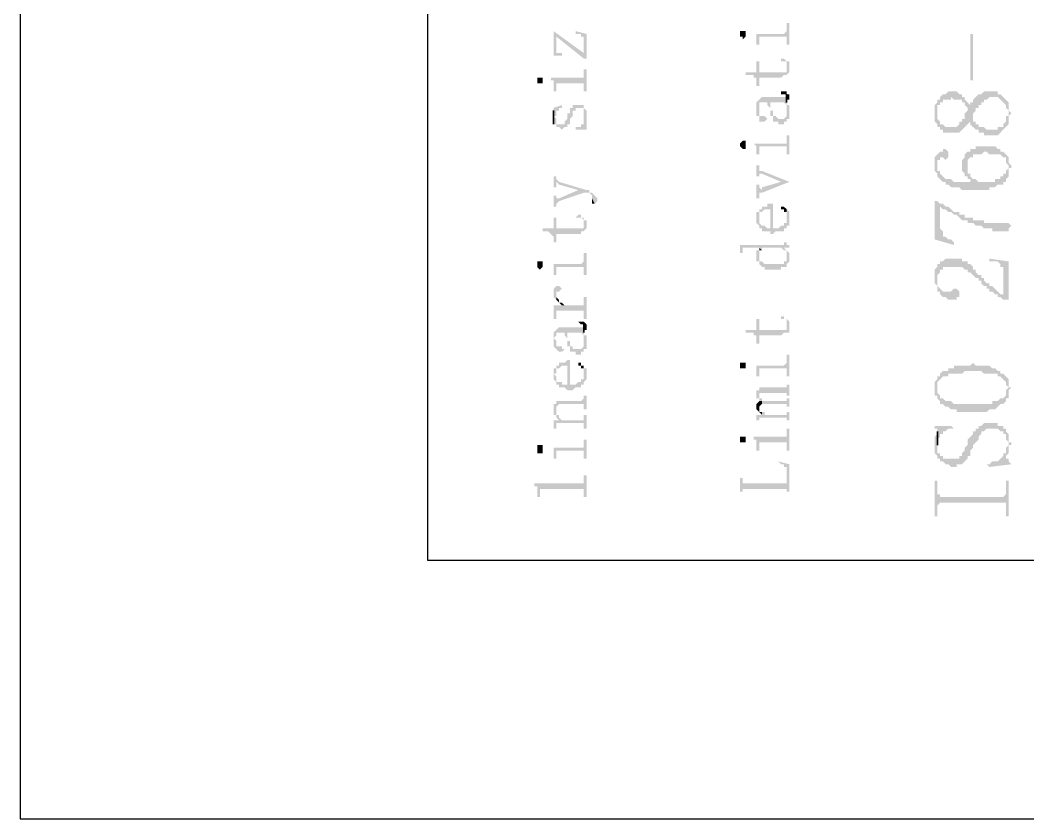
# Model space of a CAD drawing. Header units: millimetres. Extents: x 7018 to 13530, y 4187 to 5692.
# Drawn here: x 12184.84 to 12201.44, y 4951.87 to 4965.02 of the extents above; entities that cross this region are included whole.
import ezdxf

# ---------------------------------------------------------------- set-up
doc = ezdxf.new("R2010")
doc.units = ezdxf.units.MM

msp = doc.modelspace()

# ---------------------------------------------------------------- hatches: boundary and pattern name
at = {"transparency": 33554559}
for points in [[(12196.922, 4964.797), (12196.967, 4964.797), (12196.967, 4964.752), (12196.967, 4964.707), (12196.967, 4964.662), (12196.967, 4964.617), (12197.012, 4964.617), (12197.012, 4964.707), (12197.012, 4964.752), (12197.464, 4964.752), (12197.464, 4964.617), (12197.509, 4964.617), (12197.509, 4964.978), (12197.464, 4964.978), (12197.464, 4964.842), (12197.464, 4964.842), (12197.418, 4964.797)], [(12193.627, 4964.842), (12193.672, 4964.752), (12194.124, 4964.391), (12194.124, 4964.481)], [(12193.627, 4964.842), (12193.627, 4964.436), (12193.808, 4964.436), (12193.763, 4964.436), (12193.763, 4964.481), (12193.672, 4964.481), (12193.672, 4964.526), (12193.672, 4964.752)], [(12193.988, 4964.842), (12193.988, 4964.797), (12194.079, 4964.797), (12194.079, 4964.752), (12194.124, 4964.752), (12194.124, 4964.707), (12194.124, 4964.391), (12194.169, 4964.391), (12194.169, 4964.797)], [(12196.696, 4964.797), (12196.696, 4964.752), (12196.741, 4964.752), (12196.741, 4964.707), (12196.741, 4964.707), (12196.787, 4964.752), (12196.787, 4964.797), (12196.787, 4964.842), (12196.696, 4964.842)], [(12200.533, 4964.03), (12200.533, 4964.797), (12200.487, 4964.797), (12200.487, 4964.03)], [(12197.373, 4964.346), (12197.464, 4964.346), (12197.464, 4964.301), (12197.464, 4964.256), (12197.464, 4964.256), (12197.509, 4964.165), (12197.509, 4964.256), (12197.509, 4964.301), (12197.509, 4964.346), (12197.464, 4964.346), (12197.418, 4964.391), (12197.373, 4964.391)], [(12193.582, 4964.075), (12193.582, 4964.03), (12193.627, 4964.03), (12193.627, 4963.985), (12193.627, 4963.94), (12193.627, 4963.849), (12193.672, 4963.849), (12193.672, 4963.985), (12194.124, 4963.985), (12194.124, 4963.849), (12194.169, 4963.849), (12194.169, 4964.211), (12194.124, 4964.211), (12194.124, 4964.075), (12194.079, 4964.075)], [(12196.787, 4964.165), (12196.787, 4964.12), (12196.922, 4964.12), (12196.922, 4964.075), (12196.967, 4964.075), (12196.967, 4964.03), (12196.967, 4963.94), (12197.012, 4963.94), (12197.012, 4964.075), (12197.373, 4964.075), (12197.418, 4964.12), (12197.464, 4964.12), (12197.509, 4964.165), (12197.464, 4964.256), (12197.464, 4964.211), (12197.464, 4964.165), (12197.012, 4964.165), (12197.012, 4964.346), (12196.967, 4964.346), (12196.967, 4964.165)], [(12193.357, 4964.03), (12193.357, 4963.985), (12193.447, 4963.985), (12193.447, 4964.03), (12193.447, 4964.075), (12193.357, 4964.075)], [(12196.967, 4963.579), (12196.967, 4963.534), (12196.967, 4963.488), (12196.967, 4963.443), (12197.012, 4963.443), (12197.012, 4963.579), (12197.012, 4963.624), (12197.012, 4963.669), (12197.148, 4963.669), (12197.148, 4963.624), (12197.148, 4963.624), (12197.193, 4963.579), (12197.193, 4963.534), (12197.193, 4963.669), (12197.418, 4963.669), (12197.464, 4963.624), (12197.464, 4963.579), (12197.464, 4963.534), (12197.464, 4963.488), (12197.509, 4963.624), (12197.464, 4963.624), (12197.464, 4963.669), (12197.464, 4963.759), (12197.057, 4963.759), (12197.012, 4963.714), (12197.012, 4963.714), (12196.967, 4963.669), (12196.967, 4963.624)], [(12197.373, 4963.849), (12197.373, 4963.804), (12197.464, 4963.804), (12197.464, 4963.714), (12197.509, 4963.714), (12197.509, 4963.759), (12197.509, 4963.804), (12197.464, 4963.804), (12197.464, 4963.849), (12197.418, 4963.849)], [(12199.901, 4963.488), (12199.901, 4963.353), (12199.946, 4963.308), (12199.946, 4963.263), (12199.991, 4963.263), (12199.991, 4963.218), (12200.036, 4963.218), (12200.036, 4963.172), (12200.307, 4963.172), (12200.352, 4963.218), (12200.352, 4963.218), (12200.397, 4963.263), (12200.397, 4963.263), (12200.442, 4963.308), (12200.442, 4963.308), (12200.487, 4963.353), (12200.487, 4963.308), (12200.533, 4963.398), (12200.533, 4963.443), (12200.533, 4963.488), (12200.578, 4963.534), (12200.578, 4963.579), (12200.623, 4963.579), (12200.623, 4963.624), (12200.668, 4963.624), (12200.668, 4963.669), (12200.713, 4963.669), (12200.713, 4963.714), (12200.758, 4963.714), (12200.803, 4963.759), (12200.939, 4963.759), (12200.984, 4963.714), (12200.984, 4963.714), (12201.029, 4963.669), (12201.029, 4963.669), (12201.074, 4963.624), (12201.074, 4963.579), (12201.119, 4963.534), (12201.119, 4963.308), (12201.119, 4963.398), (12201.119, 4963.443), (12201.164, 4963.488), (12201.119, 4963.534), (12201.119, 4963.624), (12201.119, 4963.669), (12201.074, 4963.714), (12201.074, 4963.714), (12201.029, 4963.759), (12201.029, 4963.759), (12200.984, 4963.804), (12200.939, 4963.804), (12200.939, 4963.849), (12200.713, 4963.849), (12200.668, 4963.804), (12200.623, 4963.804), (12200.578, 4963.759), (12200.578, 4963.759), (12200.533, 4963.714), (12200.533, 4963.669), (12200.487, 4963.669), (12200.487, 4963.624), (12200.487, 4963.624), (12200.442, 4963.669), (12200.442, 4963.534), (12200.442, 4963.534), (12200.397, 4963.488), (12200.397, 4963.398), (12200.352, 4963.398), (12200.352, 4963.353), (12200.307, 4963.353), (12200.307, 4963.308), (12200.262, 4963.263), (12200.081, 4963.263), (12200.036, 4963.308), (12199.991, 4963.308), (12199.991, 4963.353), (12199.991, 4963.353), (12199.946, 4963.398), (12199.946, 4963.443), (12199.946, 4963.669), (12199.946, 4963.669), (12199.901, 4963.624), (12199.901, 4963.534)], [(12199.946, 4963.669), (12199.946, 4963.488), (12199.946, 4963.624), (12199.991, 4963.624), (12199.991, 4963.669), (12200.036, 4963.669), (12200.036, 4963.714), (12200.171, 4963.714), (12200.171, 4963.759), (12200.217, 4963.714), (12200.352, 4963.714), (12200.352, 4963.669), (12200.397, 4963.669), (12200.397, 4963.624), (12200.442, 4963.579), (12200.442, 4963.669), (12200.442, 4963.669), (12200.397, 4963.714), (12200.397, 4963.759), (12200.352, 4963.759), (12200.352, 4963.804), (12200.307, 4963.804), (12200.262, 4963.849), (12200.126, 4963.849), (12200.081, 4963.804), (12200.036, 4963.804), (12199.991, 4963.759), (12199.991, 4963.714), (12199.946, 4963.714)], [(12193.627, 4963.308), (12193.672, 4963.308), (12193.672, 4963.263), (12193.718, 4963.263), (12193.763, 4963.218), (12193.763, 4963.218), (12193.808, 4963.263), (12193.853, 4963.263), (12193.853, 4963.308), (12193.898, 4963.308), (12193.898, 4963.353), (12193.898, 4963.398), (12193.898, 4963.398), (12193.943, 4963.443), (12193.943, 4963.488), (12193.943, 4963.534), (12193.988, 4963.534), (12193.988, 4963.579), (12194.124, 4963.579), (12194.124, 4963.534), (12194.124, 4963.488), (12194.124, 4963.443), (12194.169, 4963.308), (12194.169, 4963.353), (12194.169, 4963.398), (12194.169, 4963.443), (12194.169, 4963.488), (12194.169, 4963.534), (12194.169, 4963.534), (12194.124, 4963.579), (12194.124, 4963.624), (12193.943, 4963.624), (12193.943, 4963.579), (12193.898, 4963.579), (12193.898, 4963.534), (12193.898, 4963.488), (12193.853, 4963.488), (12193.853, 4963.443), (12193.853, 4963.398), (12193.853, 4963.398), (12193.808, 4963.353), (12193.808, 4963.308), (12193.672, 4963.308), (12193.672, 4963.353), (12193.672, 4963.398), (12193.627, 4963.443)], [(12193.627, 4963.579), (12193.627, 4963.308), (12193.627, 4963.443), (12193.672, 4963.443), (12193.672, 4963.488), (12193.672, 4963.534), (12193.718, 4963.534), (12193.718, 4963.579), (12193.763, 4963.579), (12193.763, 4963.624)], [(12197.012, 4963.443), (12197.012, 4963.398), (12197.012, 4963.353), (12197.102, 4963.353), (12197.148, 4963.398), (12197.148, 4963.398), (12197.102, 4963.443), (12197.012, 4963.443), (12197.012, 4963.488), (12197.012, 4963.579)], [(12197.193, 4963.534), (12197.193, 4963.488), (12197.193, 4963.443), (12197.238, 4963.443), (12197.238, 4963.398), (12197.238, 4963.353), (12197.328, 4963.353), (12197.328, 4963.308), (12197.418, 4963.308), (12197.418, 4963.353), (12197.464, 4963.353), (12197.464, 4963.398), (12197.509, 4963.398), (12197.509, 4963.443), (12197.509, 4963.488), (12197.509, 4963.534), (12197.509, 4963.579), (12197.509, 4963.624), (12197.464, 4963.488), (12197.464, 4963.443), (12197.464, 4963.443), (12197.418, 4963.398), (12197.328, 4963.398), (12197.283, 4963.443), (12197.238, 4963.443), (12197.238, 4963.488), (12197.238, 4963.534), (12197.193, 4963.534), (12197.193, 4963.579), (12197.193, 4963.669), (12197.193, 4963.669)], [(12193.988, 4963.263), (12193.988, 4963.218), (12194.169, 4963.218), (12194.169, 4963.263), (12194.169, 4963.308), (12194.124, 4963.443), (12194.124, 4963.398), (12194.124, 4963.353), (12194.124, 4963.308), (12194.079, 4963.308), (12194.079, 4963.263), (12194.034, 4963.263)], [(12200.487, 4963.308), (12200.533, 4963.263), (12200.533, 4963.263), (12200.578, 4963.218), (12200.623, 4963.218), (12200.623, 4963.172), (12200.713, 4963.172), (12200.713, 4963.127), (12200.939, 4963.127), (12200.984, 4963.172), (12200.984, 4963.172), (12201.029, 4963.218), (12201.029, 4963.218), (12201.074, 4963.263), (12201.074, 4963.263), (12201.119, 4963.308), (12201.119, 4963.488), (12201.119, 4963.443), (12201.074, 4963.443), (12201.074, 4963.353), (12201.029, 4963.308), (12201.029, 4963.263), (12200.939, 4963.263), (12200.939, 4963.218), (12200.758, 4963.218), (12200.713, 4963.263), (12200.623, 4963.263), (12200.623, 4963.308), (12200.578, 4963.308), (12200.578, 4963.353), (12200.533, 4963.353), (12200.533, 4963.398)], [(12196.922, 4962.992), (12196.922, 4962.992), (12196.967, 4962.947), (12196.967, 4962.902), (12196.967, 4962.857), (12196.967, 4962.811), (12197.012, 4962.811), (12197.012, 4962.902), (12197.012, 4962.947), (12197.464, 4962.947), (12197.464, 4962.902), (12197.464, 4962.811), (12197.509, 4962.811), (12197.509, 4963.127), (12197.464, 4963.127), (12197.464, 4963.037), (12197.464, 4962.992), (12197.418, 4962.992)], [(12196.696, 4962.947), (12196.696, 4962.947), (12196.741, 4962.902), (12196.787, 4962.902), (12196.787, 4962.947), (12196.787, 4962.992), (12196.787, 4963.037), (12196.741, 4963.037), (12196.696, 4962.992), (12196.696, 4962.992)], [(12199.946, 4962.811), (12199.946, 4962.631), (12199.946, 4962.721), (12199.991, 4962.721), (12199.991, 4962.766), (12200.036, 4962.766), (12200.081, 4962.721), (12200.081, 4962.721), (12200.126, 4962.766), (12200.126, 4962.857), (12200.126, 4962.857), (12200.081, 4962.902), (12200.036, 4962.902), (12200.036, 4962.857), (12199.991, 4962.857)], [(12200.352, 4962.631), (12200.352, 4962.586), (12200.352, 4962.541), (12200.397, 4962.495), (12200.397, 4962.45), (12200.442, 4962.45), (12200.442, 4962.676), (12200.442, 4962.721), (12200.487, 4962.766), (12200.533, 4962.766), (12200.533, 4962.811), (12200.668, 4962.811), (12200.713, 4962.857), (12200.758, 4962.857), (12200.803, 4962.811), (12200.984, 4962.811), (12201.029, 4962.766), (12201.074, 4962.766), (12201.074, 4962.676), (12201.119, 4962.631), (12201.119, 4962.45), (12201.119, 4962.586), (12201.164, 4962.586), (12201.164, 4962.631), (12201.119, 4962.676), (12201.119, 4962.766), (12201.074, 4962.811), (12201.074, 4962.811), (12201.029, 4962.857), (12200.984, 4962.857), (12200.984, 4962.902), (12200.939, 4962.902), (12200.894, 4962.947), (12200.578, 4962.947), (12200.578, 4962.902), (12200.487, 4962.902), (12200.487, 4962.857), (12200.442, 4962.857), (12200.397, 4962.811), (12200.397, 4962.766), (12200.352, 4962.721), (12200.352, 4962.676)], [(12199.901, 4962.676), (12199.901, 4962.586), (12199.901, 4962.541), (12199.946, 4962.495), (12199.946, 4962.45), (12199.991, 4962.405), (12199.991, 4962.405), (12200.036, 4962.36), (12200.081, 4962.36), (12200.081, 4962.315), (12200.126, 4962.315), (12200.171, 4962.27), (12200.307, 4962.27), (12200.352, 4962.225), (12200.803, 4962.225), (12200.803, 4962.27), (12200.894, 4962.27), (12200.939, 4962.315), (12201.029, 4962.315), (12201.029, 4962.36), (12201.074, 4962.36), (12201.074, 4962.405), (12201.119, 4962.45), (12201.119, 4962.631), (12201.119, 4962.586), (12201.074, 4962.541), (12201.074, 4962.495), (12201.029, 4962.495), (12201.029, 4962.45), (12200.984, 4962.45), (12200.984, 4962.405), (12200.894, 4962.405), (12200.894, 4962.36), (12200.623, 4962.36), (12200.578, 4962.405), (12200.533, 4962.36), (12200.217, 4962.36), (12200.171, 4962.405), (12200.081, 4962.405), (12200.036, 4962.45), (12200.036, 4962.45), (12199.991, 4962.495), (12199.991, 4962.541), (12199.946, 4962.541), (12199.946, 4962.631), (12199.946, 4962.811), (12199.901, 4962.766), (12199.901, 4962.721), (12199.901, 4962.721)], [(12196.967, 4962.631), (12196.967, 4962.45), (12197.012, 4962.45), (12197.012, 4962.495), (12197.057, 4962.495), (12197.373, 4962.36), (12197.509, 4962.36), (12197.057, 4962.541), (12197.012, 4962.541), (12197.012, 4962.586), (12197.012, 4962.631)], [(12200.442, 4962.45), (12200.442, 4962.405), (12200.487, 4962.405), (12200.487, 4962.36), (12200.533, 4962.36), (12200.578, 4962.405), (12200.533, 4962.405), (12200.487, 4962.45), (12200.487, 4962.495), (12200.442, 4962.495), (12200.442, 4962.541), (12200.442, 4962.631)], [(12193.627, 4962.45), (12193.627, 4962.27), (12193.672, 4962.27), (12193.672, 4962.315), (12193.672, 4962.36), (12193.718, 4962.315), (12194.034, 4962.225), (12194.034, 4962.225), (12194.124, 4962.18), (12194.214, 4962.18), (12194.259, 4962.134), (12194.259, 4962.089), (12194.304, 4961.999), (12194.304, 4961.999), (12194.349, 4962.044), (12194.349, 4962.089), (12194.349, 4962.089), (12194.304, 4962.134), (12194.304, 4962.134), (12194.259, 4962.18), (12194.214, 4962.18), (12194.214, 4962.225), (12194.169, 4962.225), (12193.718, 4962.36), (12193.672, 4962.405), (12193.672, 4962.45), (12193.672, 4962.45)], [(12193.627, 4962.134), (12193.627, 4961.954), (12193.672, 4961.954), (12193.672, 4961.999), (12193.672, 4961.999), (12193.718, 4962.044), (12194.124, 4962.18), (12194.034, 4962.225), (12193.718, 4962.089), (12193.672, 4962.089), (12193.672, 4962.134), (12193.672, 4962.134)], [(12196.967, 4962.315), (12196.967, 4962.089), (12197.012, 4962.089), (12197.012, 4962.134), (12197.012, 4962.18), (12197.057, 4962.18), (12197.509, 4962.36), (12197.373, 4962.36), (12197.057, 4962.27), (12197.057, 4962.225), (12197.012, 4962.27), (12197.012, 4962.315)], [(12194.259, 4962.044), (12194.259, 4961.999), (12194.304, 4961.999), (12194.259, 4962.089)], [(12196.967, 4961.864), (12197.012, 4961.773), (12197.012, 4961.819), (12197.012, 4961.864), (12197.057, 4961.864), (12197.102, 4961.909), (12197.193, 4961.909), (12197.193, 4961.503), (12197.238, 4961.503), (12197.283, 4961.548), (12197.418, 4961.548), (12197.418, 4961.593), (12197.464, 4961.593), (12197.464, 4961.638), (12197.509, 4961.638), (12197.509, 4961.683), (12197.509, 4961.728), (12197.509, 4961.773), (12197.509, 4961.819), (12197.509, 4961.864), (12197.509, 4961.864), (12197.464, 4961.909), (12197.464, 4961.773), (12197.464, 4961.728), (12197.464, 4961.683), (12197.418, 4961.683), (12197.418, 4961.638), (12197.373, 4961.638), (12197.328, 4961.593), (12197.238, 4961.593), (12197.238, 4961.999), (12197.148, 4961.999), (12197.148, 4961.954), (12197.057, 4961.954), (12197.057, 4961.909), (12197.012, 4961.909), (12197.012, 4961.864)], [(12197.373, 4961.954), (12197.373, 4961.909), (12197.418, 4961.909), (12197.418, 4961.864), (12197.464, 4961.864), (12197.464, 4961.819), (12197.464, 4961.773), (12197.464, 4961.909), (12197.464, 4961.909), (12197.418, 4961.954)], [(12199.901, 4962.044), (12199.901, 4961.412), (12200.217, 4961.322), (12200.217, 4961.367), (12200.171, 4961.412), (12200.126, 4961.412), (12200.081, 4961.457), (12200.036, 4961.457), (12200.036, 4961.548), (12199.991, 4961.593), (12199.991, 4961.999), (12199.946, 4962.044)], [(12199.991, 4961.999), (12199.991, 4961.954), (12200.036, 4961.909), (12200.081, 4961.909), (12200.126, 4961.864), (12200.171, 4961.864), (12200.217, 4961.819), (12200.262, 4961.819), (12200.307, 4961.773), (12200.307, 4961.773), (12200.352, 4961.728), (12200.442, 4961.728), (12200.442, 4961.683), (12200.533, 4961.683), (12200.578, 4961.638), (12200.668, 4961.638), (12200.713, 4961.593), (12200.848, 4961.593), (12200.848, 4961.548), (12201.119, 4961.548), (12201.119, 4961.593), (12201.164, 4961.638), (12201.119, 4961.683), (12200.713, 4961.683), (12200.713, 4961.728), (12200.533, 4961.728), (12200.533, 4961.773), (12200.397, 4961.773), (12200.397, 4961.819), (12200.307, 4961.819), (12200.307, 4961.864), (12200.217, 4961.864), (12200.171, 4961.909), (12200.171, 4961.909), (12200.126, 4961.954), (12200.081, 4961.954), (12200.036, 4961.999)], [(12193.447, 4961.593), (12193.447, 4961.548), (12193.537, 4961.548), (12193.582, 4961.503), (12193.582, 4961.503), (12193.627, 4961.457), (12193.627, 4961.367), (12193.672, 4961.367), (12193.672, 4961.503), (12194.079, 4961.503), (12194.079, 4961.548), (12194.124, 4961.548), (12194.124, 4961.683), (12194.124, 4961.638), (12194.124, 4961.593), (12193.672, 4961.593), (12193.672, 4961.773), (12193.627, 4961.773), (12193.627, 4961.593)], [(12193.988, 4961.773), (12194.079, 4961.773), (12194.124, 4961.728), (12194.124, 4961.683), (12194.124, 4961.548), (12194.169, 4961.593), (12194.169, 4961.638), (12194.169, 4961.728), (12194.124, 4961.728), (12194.124, 4961.773), (12194.079, 4961.773), (12194.079, 4961.819), (12194.034, 4961.819)], [(12196.967, 4961.773), (12196.967, 4961.728), (12196.967, 4961.683), (12196.967, 4961.683), (12197.012, 4961.638), (12197.012, 4961.593), (12197.057, 4961.593), (12197.057, 4961.548), (12197.193, 4961.548), (12197.193, 4961.503), (12197.193, 4961.593), (12197.148, 4961.593), (12197.102, 4961.638), (12197.057, 4961.638), (12197.012, 4961.683), (12197.012, 4961.728), (12197.012, 4961.773), (12196.967, 4961.864), (12196.967, 4961.819)], [(12196.651, 4961.322), (12196.696, 4961.322), (12196.696, 4961.277), (12196.696, 4961.187), (12196.741, 4961.187), (12196.741, 4961.232), (12196.741, 4961.277), (12197.012, 4961.277), (12197.057, 4961.232), (12197.057, 4961.277), (12197.373, 4961.277), (12197.418, 4961.232), (12197.418, 4961.277), (12197.509, 4961.277), (12197.509, 4961.322), (12197.464, 4961.322), (12197.464, 4961.367), (12197.464, 4961.412), (12197.464, 4961.367), (12197.418, 4961.367), (12197.418, 4961.322)], [(12196.967, 4961.142), (12196.967, 4961.096), (12196.967, 4961.051), (12197.012, 4961.051), (12197.012, 4961.006), (12197.012, 4961.006), (12197.057, 4960.961), (12197.102, 4960.961), (12197.102, 4960.916), (12197.373, 4960.916), (12197.373, 4960.961), (12197.464, 4960.961), (12197.464, 4961.006), (12197.464, 4961.142), (12197.464, 4961.096), (12197.464, 4961.051), (12197.418, 4961.051), (12197.418, 4961.006), (12197.102, 4961.006), (12197.057, 4961.051), (12197.012, 4961.051), (12197.012, 4961.096), (12197.012, 4961.232), (12196.967, 4961.232), (12196.967, 4961.187)], [(12197.012, 4961.232), (12197.012, 4961.142), (12197.012, 4961.187), (12197.012, 4961.232), (12197.057, 4961.232), (12197.012, 4961.277), (12197.012, 4961.277)], [(12197.418, 4961.232), (12197.464, 4961.232), (12197.464, 4961.187), (12197.464, 4961.142), (12197.464, 4961.006), (12197.509, 4961.051), (12197.509, 4961.096), (12197.509, 4961.142), (12197.509, 4961.187), (12197.509, 4961.187), (12197.464, 4961.232), (12197.464, 4961.232), (12197.418, 4961.277), (12197.418, 4961.277)], [(12193.582, 4961.006), (12193.627, 4961.006), (12193.627, 4960.961), (12193.627, 4960.871), (12193.627, 4960.826), (12193.672, 4960.826), (12193.672, 4960.916), (12193.672, 4960.961), (12194.124, 4960.961), (12194.124, 4960.826), (12194.169, 4960.826), (12194.169, 4961.187), (12194.124, 4961.187), (12194.124, 4961.051), (12194.124, 4961.051), (12194.079, 4961.006)], [(12199.901, 4960.78), (12199.901, 4960.69), (12199.901, 4960.69), (12199.946, 4960.645), (12199.946, 4960.6), (12199.946, 4960.78), (12199.946, 4960.826), (12199.991, 4960.871), (12199.991, 4960.916), (12200.036, 4960.916), (12200.036, 4960.961), (12200.352, 4960.961), (12200.397, 4960.916), (12200.442, 4960.916), (12200.442, 4960.871), (12200.487, 4960.871), (12200.533, 4960.826), (12200.533, 4960.826), (12200.578, 4960.78), (12200.623, 4960.78), (12200.623, 4960.735), (12200.668, 4960.735), (12200.668, 4960.69), (12200.713, 4960.645), (12200.758, 4960.645), (12200.758, 4960.6), (12200.803, 4960.6), (12200.803, 4960.555), (12200.848, 4960.555), (12200.894, 4960.51), (12200.939, 4960.51), (12200.939, 4960.465), (12200.984, 4960.465), (12201.029, 4960.419), (12201.029, 4960.51), (12200.984, 4960.51), (12200.939, 4960.555), (12200.939, 4960.555), (12200.894, 4960.6), (12200.848, 4960.645), (12200.803, 4960.645), (12200.803, 4960.69), (12200.758, 4960.69), (12200.713, 4960.735), (12200.713, 4960.78), (12200.668, 4960.78), (12200.668, 4960.826), (12200.623, 4960.826), (12200.578, 4960.871), (12200.578, 4960.916), (12200.533, 4960.916), (12200.533, 4960.961), (12200.487, 4961.006), (12200.442, 4961.006), (12200.442, 4961.051), (12200.352, 4961.051), (12200.352, 4961.096), (12200.081, 4961.096), (12200.036, 4961.051), (12199.991, 4961.051), (12199.991, 4961.006), (12199.946, 4961.006), (12199.946, 4960.961), (12199.946, 4960.961), (12199.901, 4960.916), (12199.901, 4960.871), (12199.901, 4960.826)], [(12200.803, 4961.096), (12200.803, 4961.051), (12200.939, 4961.051), (12200.984, 4961.006), (12200.984, 4960.961), (12201.029, 4960.961), (12201.029, 4960.419), (12201.119, 4960.419), (12201.119, 4961.051)], [(12193.357, 4961.006), (12193.357, 4960.961), (12193.357, 4960.961), (12193.402, 4960.916), (12193.402, 4960.916), (12193.447, 4960.961), (12193.447, 4961.006), (12193.447, 4961.051), (12193.357, 4961.051)], [(12199.946, 4960.6), (12199.946, 4960.555), (12199.991, 4960.555), (12199.991, 4960.51), (12199.991, 4960.51), (12200.036, 4960.465), (12200.081, 4960.465), (12200.126, 4960.419), (12200.262, 4960.419), (12200.262, 4960.465), (12200.307, 4960.465), (12200.307, 4960.555), (12200.307, 4960.555), (12200.262, 4960.6), (12200.217, 4960.6), (12200.171, 4960.555), (12200.036, 4960.555), (12199.991, 4960.6), (12199.991, 4960.6), (12199.946, 4960.645), (12199.946, 4960.69), (12199.946, 4960.735)], [(12193.627, 4960.555), (12193.627, 4960.51), (12193.627, 4960.465), (12193.627, 4960.465), (12193.672, 4960.419), (12193.672, 4960.51), (12193.672, 4960.555), (12193.718, 4960.555), (12193.763, 4960.6), (12193.763, 4960.6), (12193.718, 4960.645), (12193.672, 4960.645), (12193.627, 4960.6)], [(12193.627, 4960.329), (12193.627, 4960.284), (12193.627, 4960.239), (12193.627, 4960.194), (12193.627, 4960.103), (12193.672, 4960.103), (12193.672, 4960.239), (12194.124, 4960.239), (12194.124, 4960.103), (12194.169, 4960.103), (12194.169, 4960.465), (12194.124, 4960.465), (12194.124, 4960.374), (12194.124, 4960.329), (12193.763, 4960.329)], [(12193.672, 4960.419), (12193.672, 4960.419), (12193.718, 4960.374), (12193.718, 4960.374), (12193.763, 4960.329), (12193.808, 4960.329), (12193.763, 4960.374), (12193.718, 4960.374), (12193.718, 4960.419), (12193.718, 4960.419), (12193.672, 4960.465), (12193.672, 4960.51), (12193.672, 4960.51)], [(12194.034, 4960.058), (12194.034, 4960.058), (12194.079, 4960.013), (12194.124, 4960.013), (12194.124, 4959.923), (12194.169, 4959.923), (12194.169, 4959.968), (12194.169, 4960.013), (12194.169, 4960.013), (12194.124, 4960.058), (12194.079, 4960.058)], [(12196.787, 4959.923), (12196.787, 4959.878), (12196.922, 4959.878), (12196.922, 4959.833), (12196.967, 4959.833), (12196.967, 4959.788), (12196.967, 4959.697), (12197.012, 4959.697), (12197.012, 4959.833), (12197.373, 4959.833), (12197.418, 4959.878), (12197.509, 4959.878), (12197.464, 4960.013), (12197.464, 4959.968), (12197.464, 4959.923), (12197.012, 4959.923), (12197.012, 4960.103), (12196.967, 4960.103), (12196.967, 4959.923)], [(12197.373, 4960.103), (12197.464, 4960.103), (12197.464, 4960.058), (12197.464, 4960.013), (12197.464, 4960.013), (12197.509, 4959.878), (12197.509, 4959.923), (12197.509, 4959.968), (12197.509, 4960.058), (12197.509, 4960.058), (12197.464, 4960.103), (12197.418, 4960.103), (12197.418, 4960.149), (12197.373, 4960.149)], [(12193.627, 4959.788), (12193.627, 4959.742), (12193.627, 4959.697), (12193.627, 4959.652), (12193.627, 4959.788), (12193.627, 4959.788), (12193.672, 4959.833), (12193.672, 4959.878), (12193.808, 4959.878), (12193.808, 4959.833), (12193.808, 4959.833), (12193.853, 4959.788), (12193.853, 4959.742), (12193.853, 4959.878), (12194.079, 4959.878), (12194.124, 4959.833), (12194.124, 4959.788), (12194.124, 4959.742), (12194.124, 4959.697), (12194.124, 4959.833), (12194.124, 4959.878), (12194.124, 4959.968), (12193.718, 4959.968), (12193.672, 4959.923), (12193.672, 4959.923), (12193.627, 4959.878), (12193.627, 4959.833)], [(12193.627, 4959.652), (12193.672, 4959.607), (12193.672, 4959.607), (12193.718, 4959.562), (12193.763, 4959.562), (12193.808, 4959.607), (12193.763, 4959.607), (12193.763, 4959.652), (12193.672, 4959.652), (12193.672, 4959.697), (12193.672, 4959.742), (12193.627, 4959.788)], [(12193.853, 4959.742), (12193.853, 4959.697), (12193.853, 4959.652), (12193.898, 4959.652), (12193.898, 4959.607), (12193.898, 4959.562), (12193.988, 4959.562), (12193.988, 4959.517), (12194.079, 4959.517), (12194.079, 4959.562), (12194.124, 4959.562), (12194.124, 4959.607), (12194.169, 4959.607), (12194.169, 4959.652), (12194.169, 4959.697), (12194.169, 4959.788), (12194.169, 4959.833), (12194.124, 4959.833), (12194.124, 4959.697), (12194.124, 4959.652), (12194.124, 4959.652), (12194.079, 4959.607), (12193.943, 4959.607), (12193.943, 4959.652), (12193.898, 4959.652), (12193.898, 4959.697), (12193.898, 4959.742), (12193.853, 4959.742), (12193.853, 4959.788), (12193.853, 4959.878), (12193.853, 4959.878)], [(12193.627, 4959.291), (12193.627, 4959.201), (12193.672, 4959.201), (12193.672, 4959.246), (12193.672, 4959.291), (12193.718, 4959.291), (12193.763, 4959.336), (12193.853, 4959.336), (12193.853, 4958.93), (12193.943, 4958.93), (12193.988, 4958.975), (12194.079, 4958.975), (12194.079, 4959.02), (12194.124, 4959.02), (12194.124, 4959.065), (12194.124, 4959.065), (12194.169, 4959.111), (12194.169, 4959.156), (12194.169, 4959.201), (12194.169, 4959.246), (12194.169, 4959.291), (12194.124, 4959.291), (12194.124, 4959.336), (12194.124, 4959.201), (12194.124, 4959.156), (12194.124, 4959.111), (12194.079, 4959.111), (12194.079, 4959.065), (12194.034, 4959.065), (12193.988, 4959.02), (12193.898, 4959.02), (12193.898, 4959.427), (12193.853, 4959.427), (12193.808, 4959.381), (12193.718, 4959.381), (12193.718, 4959.336), (12193.672, 4959.336), (12193.672, 4959.291)], [(12196.922, 4959.336), (12196.967, 4959.336), (12196.967, 4959.291), (12196.967, 4959.201), (12196.967, 4959.156), (12197.012, 4959.156), (12197.012, 4959.246), (12197.012, 4959.291), (12197.464, 4959.291), (12197.464, 4959.156), (12197.509, 4959.156), (12197.509, 4959.517), (12197.464, 4959.517), (12197.464, 4959.381), (12197.464, 4959.381), (12197.418, 4959.336)], [(12193.627, 4959.201), (12193.627, 4959.156), (12193.627, 4959.111), (12193.627, 4959.111), (12193.672, 4959.065), (12193.672, 4959.02), (12193.718, 4959.02), (12193.718, 4958.975), (12193.808, 4958.975), (12193.853, 4958.93), (12193.853, 4959.02), (12193.763, 4959.02), (12193.763, 4959.065), (12193.672, 4959.065), (12193.672, 4959.111), (12193.672, 4959.156), (12193.672, 4959.156), (12193.627, 4959.201), (12193.627, 4959.291), (12193.627, 4959.246)], [(12193.988, 4959.381), (12194.034, 4959.381), (12194.034, 4959.336), (12194.079, 4959.336), (12194.079, 4959.291), (12194.124, 4959.291), (12194.124, 4959.246), (12194.124, 4959.201), (12194.124, 4959.336), (12194.079, 4959.336), (12194.079, 4959.381), (12194.034, 4959.381)], [(12196.696, 4959.336), (12196.696, 4959.291), (12196.787, 4959.291), (12196.787, 4959.336), (12196.787, 4959.381), (12196.696, 4959.381)], [(12199.946, 4959.111), (12199.946, 4958.975), (12199.946, 4959.02), (12199.946, 4959.065), (12199.991, 4959.111), (12199.991, 4959.111), (12200.036, 4959.156), (12200.126, 4959.156), (12200.126, 4959.201), (12200.352, 4959.201), (12200.397, 4959.246), (12200.668, 4959.246), (12200.713, 4959.201), (12200.939, 4959.201), (12200.939, 4959.156), (12200.984, 4959.156), (12201.029, 4959.111), (12201.029, 4959.111), (12201.074, 4959.065), (12201.074, 4959.02), (12201.119, 4958.975), (12201.119, 4959.111), (12201.074, 4959.156), (12201.074, 4959.156), (12201.029, 4959.201), (12200.984, 4959.201), (12200.984, 4959.246), (12200.939, 4959.246), (12200.894, 4959.291), (12200.848, 4959.291), (12200.803, 4959.336), (12200.578, 4959.336), (12200.533, 4959.381), (12200.487, 4959.336), (12200.217, 4959.336), (12200.217, 4959.291), (12200.126, 4959.291), (12200.126, 4959.246), (12200.036, 4959.246), (12199.991, 4959.201), (12199.991, 4959.156), (12199.946, 4959.156)], [(12199.901, 4958.975), (12199.901, 4958.84), (12199.946, 4958.84), (12199.946, 4958.795), (12199.946, 4958.795), (12199.991, 4958.75), (12199.991, 4958.704), (12200.036, 4958.704), (12200.081, 4958.659), (12200.126, 4958.659), (12200.171, 4958.614), (12200.262, 4958.614), (12200.262, 4958.569), (12200.758, 4958.569), (12200.803, 4958.614), (12200.894, 4958.614), (12200.939, 4958.659), (12200.939, 4958.659), (12200.984, 4958.704), (12201.029, 4958.704), (12201.074, 4958.75), (12201.074, 4958.795), (12201.119, 4958.795), (12201.119, 4958.885), (12201.119, 4958.93), (12201.164, 4958.975), (12201.119, 4958.975), (12201.119, 4959.065), (12201.119, 4959.111), (12201.119, 4958.975), (12201.119, 4958.975), (12201.074, 4958.93), (12201.074, 4958.885), (12201.074, 4958.84), (12201.029, 4958.795), (12200.984, 4958.795), (12200.939, 4958.75), (12200.848, 4958.75), (12200.848, 4958.704), (12200.217, 4958.704), (12200.171, 4958.75), (12200.081, 4958.75), (12200.036, 4958.795), (12199.991, 4958.795), (12199.991, 4958.84), (12199.946, 4958.885), (12199.946, 4959.111), (12199.946, 4959.111), (12199.901, 4959.065)], [(12196.967, 4958.885), (12196.967, 4958.84), (12196.967, 4958.795), (12197.012, 4958.795), (12197.012, 4958.75), (12197.057, 4958.75), (12197.057, 4958.704), (12197.464, 4958.704), (12197.464, 4958.659), (12197.509, 4958.659), (12197.509, 4958.795), (12197.464, 4958.795), (12197.464, 4958.75), (12197.057, 4958.75), (12197.057, 4958.795), (12197.012, 4958.795), (12197.012, 4958.84), (12197.012, 4958.93), (12196.967, 4958.93)], [(12197.012, 4958.93), (12197.012, 4958.84), (12197.012, 4958.885), (12197.464, 4958.885), (12197.464, 4958.84), (12197.509, 4958.84), (12197.509, 4959.02), (12197.464, 4959.02), (12197.464, 4958.975), (12197.012, 4958.975)], [(12193.672, 4958.704), (12193.672, 4958.614), (12193.672, 4958.659), (12193.672, 4958.659), (12193.718, 4958.704), (12194.124, 4958.704), (12194.124, 4958.614), (12194.169, 4958.614), (12194.169, 4958.84), (12194.124, 4958.84), (12194.124, 4958.795), (12194.124, 4958.795), (12194.079, 4958.75), (12193.672, 4958.75)], [(12196.967, 4958.659), (12196.967, 4958.614), (12196.967, 4958.614), (12197.012, 4958.569), (12197.012, 4958.659), (12197.012, 4958.659), (12197.057, 4958.704), (12197.057, 4958.75), (12197.012, 4958.75), (12196.967, 4958.704), (12196.967, 4958.704)], [(12193.627, 4958.614), (12193.627, 4958.569), (12193.627, 4958.524), (12193.672, 4958.524), (12193.672, 4958.479), (12193.672, 4958.479), (12193.718, 4958.434), (12193.718, 4958.479), (12193.718, 4958.524), (12193.672, 4958.524), (12193.672, 4958.569), (12193.672, 4958.704), (12193.627, 4958.704), (12193.627, 4958.659), (12193.627, 4958.659)], [(12196.967, 4958.524), (12196.967, 4958.479), (12196.967, 4958.434), (12197.012, 4958.434), (12197.012, 4958.479), (12197.464, 4958.479), (12197.464, 4958.434), (12197.509, 4958.434), (12197.509, 4958.569), (12197.464, 4958.569), (12197.464, 4958.524), (12197.102, 4958.524), (12197.102, 4958.569), (12197.057, 4958.569), (12197.057, 4958.524)], [(12197.012, 4958.569), (12197.012, 4958.569), (12197.057, 4958.524), (12197.057, 4958.569), (12197.012, 4958.569), (12197.012, 4958.614), (12197.012, 4958.659)], [(12193.627, 4958.434), (12193.627, 4958.388), (12193.627, 4958.343), (12193.627, 4958.298), (12193.672, 4958.298), (12193.672, 4958.343), (12193.672, 4958.388), (12194.124, 4958.388), (12194.124, 4958.343), (12194.124, 4958.298), (12194.169, 4958.298), (12194.169, 4958.524), (12194.124, 4958.524), (12194.124, 4958.479), (12194.124, 4958.434), (12193.763, 4958.434), (12193.718, 4958.479), (12193.718, 4958.434)], [(12196.922, 4958.163), (12196.922, 4958.118), (12196.967, 4958.118), (12196.967, 4958.073), (12196.967, 4958.027), (12196.967, 4957.937), (12197.012, 4957.937), (12197.012, 4958.073), (12197.464, 4958.073), (12197.464, 4957.937), (12197.509, 4957.937), (12197.509, 4958.298), (12197.464, 4958.298), (12197.464, 4958.163), (12197.418, 4958.163)], [(12199.901, 4958.027), (12199.901, 4957.892), (12199.901, 4957.892), (12199.946, 4957.847), (12199.946, 4957.802), (12199.991, 4957.802), (12199.991, 4957.757), (12200.036, 4957.757), (12200.081, 4957.711), (12200.126, 4957.711), (12200.171, 4957.666), (12200.262, 4957.666), (12200.262, 4957.711), (12200.352, 4957.711), (12200.397, 4957.757), (12200.397, 4957.757), (12200.442, 4957.802), (12200.442, 4957.847), (12200.487, 4957.847), (12200.487, 4957.937), (12200.533, 4957.982), (12200.533, 4958.027), (12200.578, 4958.073), (12200.578, 4958.073), (12200.623, 4958.118), (12200.623, 4958.163), (12200.623, 4958.163), (12200.668, 4958.208), (12200.668, 4958.253), (12200.713, 4958.253), (12200.758, 4958.298), (12200.939, 4958.298), (12200.984, 4958.253), (12201.029, 4958.253), (12201.029, 4958.208), (12201.074, 4958.208), (12201.074, 4958.118), (12201.119, 4958.073), (12201.119, 4957.892), (12201.119, 4957.937), (12201.119, 4958.027), (12201.164, 4958.027), (12201.164, 4958.073), (12201.119, 4958.073), (12201.119, 4958.208), (12201.119, 4958.208), (12201.074, 4958.253), (12201.074, 4958.298), (12201.029, 4958.298), (12201.029, 4958.343), (12200.939, 4958.343), (12200.939, 4958.388), (12200.713, 4958.388), (12200.668, 4958.343), (12200.623, 4958.343), (12200.623, 4958.298), (12200.578, 4958.298), (12200.578, 4958.253), (12200.533, 4958.253), (12200.533, 4958.208), (12200.487, 4958.163), (12200.487, 4958.163), (12200.442, 4958.118), (12200.442, 4958.027), (12200.397, 4957.982), (12200.397, 4957.937), (12200.352, 4957.892), (12200.352, 4957.847), (12200.307, 4957.847), (12200.307, 4957.802), (12200.036, 4957.802), (12200.036, 4957.847), (12199.991, 4957.847), (12199.991, 4957.892), (12199.946, 4957.892), (12199.946, 4958.208), (12199.901, 4958.163), (12199.901, 4958.118), (12199.901, 4958.073)], [(12199.901, 4958.343), (12199.901, 4958.298), (12199.946, 4958.298), (12199.946, 4958.073), (12199.946, 4958.118), (12199.991, 4958.163), (12199.991, 4958.208), (12200.036, 4958.208), (12200.036, 4958.253), (12200.081, 4958.253), (12200.126, 4958.298), (12200.217, 4958.298), (12200.171, 4958.343)], [(12193.582, 4957.982), (12193.627, 4957.982), (12193.627, 4957.937), (12193.627, 4957.892), (12193.627, 4957.847), (12193.627, 4957.802), (12193.672, 4957.802), (12193.672, 4957.892), (12193.672, 4957.937), (12194.124, 4957.937), (12194.124, 4957.892), (12194.124, 4957.802), (12194.169, 4957.802), (12194.169, 4958.118), (12194.124, 4958.118), (12194.124, 4958.027), (12194.124, 4957.982), (12194.079, 4957.982)], [(12196.696, 4958.118), (12196.696, 4958.073), (12196.787, 4958.073), (12196.787, 4958.118), (12196.787, 4958.163), (12196.696, 4958.163)], [(12201.074, 4957.982), (12201.074, 4957.802), (12201.074, 4957.847), (12201.119, 4957.892), (12201.119, 4958.073), (12201.119, 4958.027)], [(12193.357, 4957.982), (12193.357, 4957.937), (12193.357, 4957.892), (12193.447, 4957.892), (12193.447, 4957.937), (12193.447, 4957.982), (12193.447, 4958.027), (12193.357, 4958.027)], [(12200.758, 4957.711), (12200.803, 4957.666), (12201.164, 4957.711), (12201.119, 4957.757), (12201.119, 4957.802), (12201.074, 4957.802), (12201.074, 4957.982), (12201.074, 4957.892), (12201.029, 4957.892), (12201.029, 4957.847), (12201.029, 4957.847), (12200.984, 4957.802), (12200.984, 4957.802), (12200.939, 4957.757), (12200.848, 4957.757), (12200.803, 4957.711)], [(12197.328, 4957.757), (12197.328, 4957.757), (12197.373, 4957.711), (12197.418, 4957.711), (12197.418, 4957.666), (12197.464, 4957.666), (12197.464, 4957.621), (12197.464, 4957.576), (12197.464, 4957.26), (12197.509, 4957.26), (12197.509, 4957.711)], [(12193.311, 4957.396), (12193.311, 4957.35), (12193.357, 4957.35), (12193.357, 4957.305), (12193.357, 4957.26), (12193.357, 4957.17), (12193.402, 4957.17), (12193.402, 4957.305), (12194.124, 4957.305), (12194.124, 4957.17), (12194.169, 4957.17), (12194.169, 4957.531), (12194.124, 4957.531), (12194.124, 4957.441), (12194.124, 4957.396), (12194.079, 4957.396)], [(12196.696, 4957.486), (12196.696, 4957.26), (12196.741, 4957.26), (12196.741, 4957.305), (12197.464, 4957.305), (12197.464, 4957.26), (12197.464, 4957.441), (12197.464, 4957.396), (12196.741, 4957.396), (12196.741, 4957.486)], [(12199.901, 4957.441), (12199.901, 4956.854), (12199.946, 4956.854), (12199.946, 4957.035), (12199.946, 4957.035), (12199.991, 4957.08), (12201.074, 4957.08), (12201.074, 4957.035), (12201.074, 4956.854), (12201.119, 4956.854), (12201.119, 4957.441), (12201.074, 4957.441), (12201.074, 4957.26), (12201.074, 4957.215), (12201.074, 4957.215), (12201.029, 4957.17), (12199.991, 4957.17), (12199.991, 4957.215), (12199.946, 4957.215), (12199.946, 4957.441)]]:
    msp.add_hatch(color=256, dxfattribs=at).paths.add_polyline_path(points)

# ---------------------------------------------------------------- linework, layer by layer
for p, q in [((12191.551, 5242.873), (12191.551, 4956.132)), ((12191.551, 4956.132), (12600.807, 4956.132))]:
    msp.add_line(p, q)
for points in [[(12604.845, 4951.873), (12604.845, 5248.873), (12184.845, 5248.873), (12184.845, 4951.873)], [(12197.464, 4963.759), (12197.464, 4963.669), (12197.464, 4963.804), (12197.464, 4963.759)], [(12193.627, 4963.398), (12193.627, 4963.353), (12193.627, 4963.308), (12193.627, 4963.534), (12193.627, 4963.488), (12193.627, 4963.443)], [(12194.124, 4959.968), (12194.124, 4959.878), (12194.124, 4960.013), (12194.124, 4959.968)], [(12199.946, 4958.208), (12199.946, 4958.027), (12199.946, 4958.073), (12199.946, 4958.253), (12199.946, 4958.253)]]:
    msp.add_lwpolyline(points, close=True)

doc.saveas('drawing.dxf')
